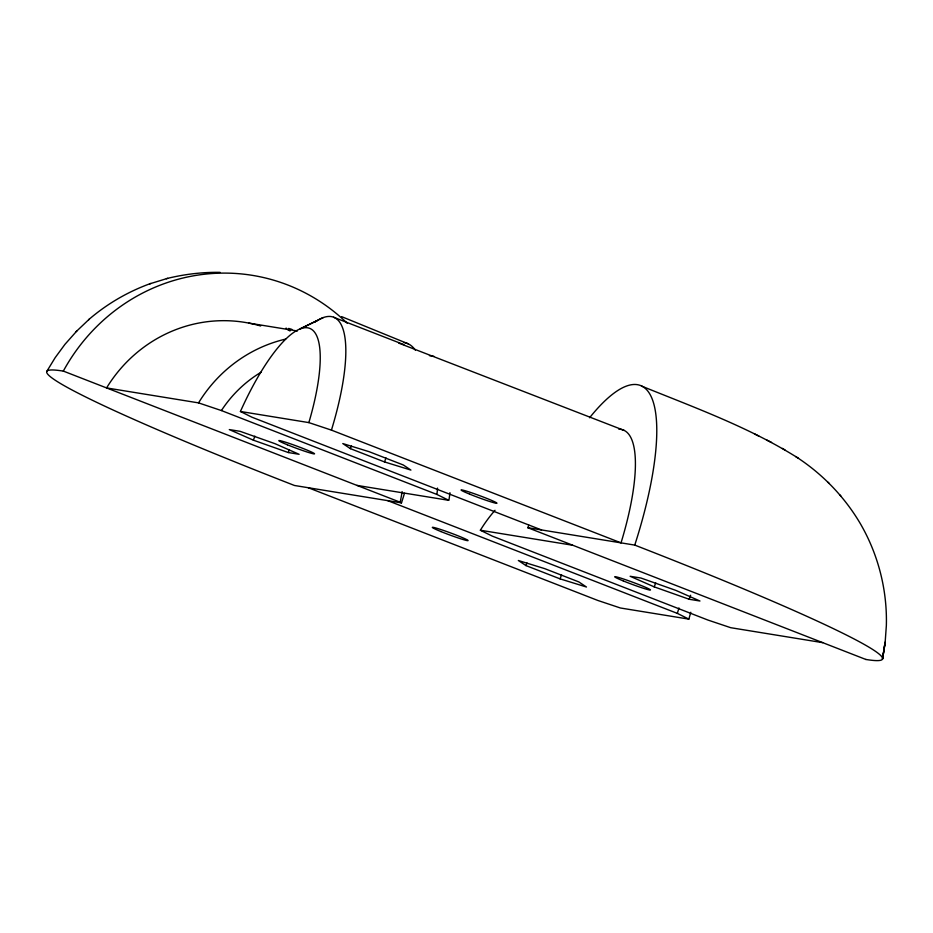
<?xml version="1.0" encoding="UTF-8"?>
<svg xmlns="http://www.w3.org/2000/svg" width="933" height="933" viewBox="0 0 933 933"><rect width="100%" height="100%" fill="white"/><g stroke="black" fill="none" stroke-linecap="round" stroke-linejoin="round"><path stroke-width="1.4" d="M882.606 658.628L885.114 642.114L882.501 659.13L885.09 643.187L886.35 625.623C887.318 590.857 878.641 555.998 861.521 525.722L860.891 524.591C844.948 497.149 822.346 473.684 795.662 456.54M253.391 440.178L229.296 429.577L240.108 431.326L275.025 443.7L299.12 454.301L288.297 452.54L253.391 440.178L254.872 436.166M288.297 452.54L289.288 449.869M350.446 448.668L342.784 443.56L369.188 451.712L403.254 464.972L410.917 470.08L384.513 461.928L350.446 448.668L351.438 445.997M384.513 461.928L386.005 457.916M526.002 565.608L518.34 560.5L544.744 568.652L578.81 581.912L586.472 587.02L560.068 578.868L526.002 565.608L526.993 562.926M560.068 578.868L561.561 574.856M654.231 586.88L630.137 576.279L640.959 578.04L675.877 590.402L699.972 601.015L689.149 599.254L654.231 586.88L655.712 582.868M689.149 599.254L690.63 595.242M46.755 371.451L55.164 357.666L64.96 344.335L76.903 330.888M88.588 319.821L89.358 319.074C107.155 303.866 127.611 291.924 149.595 283.877L150.913 283.457M76.121 331.658L89.358 319.074M323.273 317.582L300.181 328.848L317.197 320.579M166.377 278.734L167.637 278.337C184.804 274.197 202.426 272.074 220.095 272.366M149.595 283.877L167.637 278.337M398.788 343.122L624.154 430.416M248.854 323.11L297.405 330.993M447.852 499.831L436.889 494.443L221.401 410.555L198.542 402.881L106.572 387.93A142.889 136.848 -80.8 0 1 260.657 325.979M308.858 422.602A123.856 34.918 -68.7 0 0 307.645 327.821A123.856 34.918 -68.7 0 0 240.422 411.476L308.858 422.602L331.437 430.125L621.028 542.866A142.889 40.282 -68.7 0 0 618.859 429.203M356.931 485.393L448.901 500.345A142.889 136.848 -80.8 0 0 449.939 492.694M404.479 493.3A190.53 53.706 -68.7 0 1 401.482 502.875L294.501 485.487A378.67 21.797 20.3 0 1 63.444 371.136M528.824 525.232A190.53 53.706 -68.7 0 0 527.775 527.705L634.755 545.094A378.67 21.797 20.3 0 1 865.812 659.444M495.015 510.293A142.889 136.848 -80.8 0 0 480.367 530.236L572.337 545.187M690.782 612.27A123.856 34.918 -68.7 0 1 688.846 619.115L620.398 607.989L597.82 600.455L308.24 487.714M822.696 642.65L730.726 627.699L707.855 620.025L492.367 536.148L481.405 530.76M431.617 356.079L433.927 356.313M431.128 355.974L429.448 355.625M333.606 317.255L403.872 344.615M541.513 529.944L251.922 417.203L240.422 411.476M527.775 527.705L865.941 659.491M401.482 502.875L400.234 502.339M387.743 500.648L677.335 613.378L688.846 619.115M641.496 386.052C694.817 407.686 749.584 427.419 798.45 458.301M408.222 343.834L341.618 316.637M480.367 530.236L481.136 530.62M754.517 433.927L758.832 436.096M766.926 440.108L771.556 442.44M782.449 448.411L785.061 450.044M828.003 482.221L829.227 483.516M839.607 494.7L840.901 496.064M314.783 322.177A142.889 40.282 -68.7 0 1 331.437 430.125M589.586 417.762A190.53 53.706 -68.7 0 1 634.755 545.094M678.956 607.943A142.889 40.282 -68.7 0 1 677.335 613.378M198.542 402.881A142.889 136.848 -80.8 0 1 285.661 339.087M290.058 330.97A19.01 1.551 22.7 0 1 286.174 328.066M288.647 328.428A19.01 1.551 22.7 0 1 291.877 329.396M437.565 488.087A123.844 118.608 -80.8 0 1 436.889 494.443M221.401 410.555A123.844 118.608 -80.8 0 1 261.24 372.139M347.379 323.378A190.53 182.471 -80.8 0 0 63.327 371.089L400.164 502.222A190.53 182.471 -80.8 0 0 402.123 491.621M404.082 342.539A190.53 53.706 -68.7 0 1 415.372 350.202M623.314 580.944A19.057 1.096 20.3 0 0 650.464 589.983A19.057 1.096 20.3 0 0 624.002 579.171A19.057 1.096 20.3 0 0 623.314 580.944M469.789 494.198A19.057 1.096 20.3 0 0 496.927 503.225A19.057 1.096 20.3 0 0 470.465 492.414A19.057 1.096 20.3 0 0 469.789 494.198M440.924 531.553A19.057 1.096 20.3 0 0 468.074 540.58A19.057 1.096 20.3 0 0 441.601 529.781A19.057 1.096 20.3 0 0 440.924 531.553M287.399 444.796A19.057 1.096 20.3 0 0 314.538 453.823A19.057 1.096 20.3 0 0 288.075 443.023A19.057 1.096 20.3 0 0 287.399 444.796"/></g></svg>
